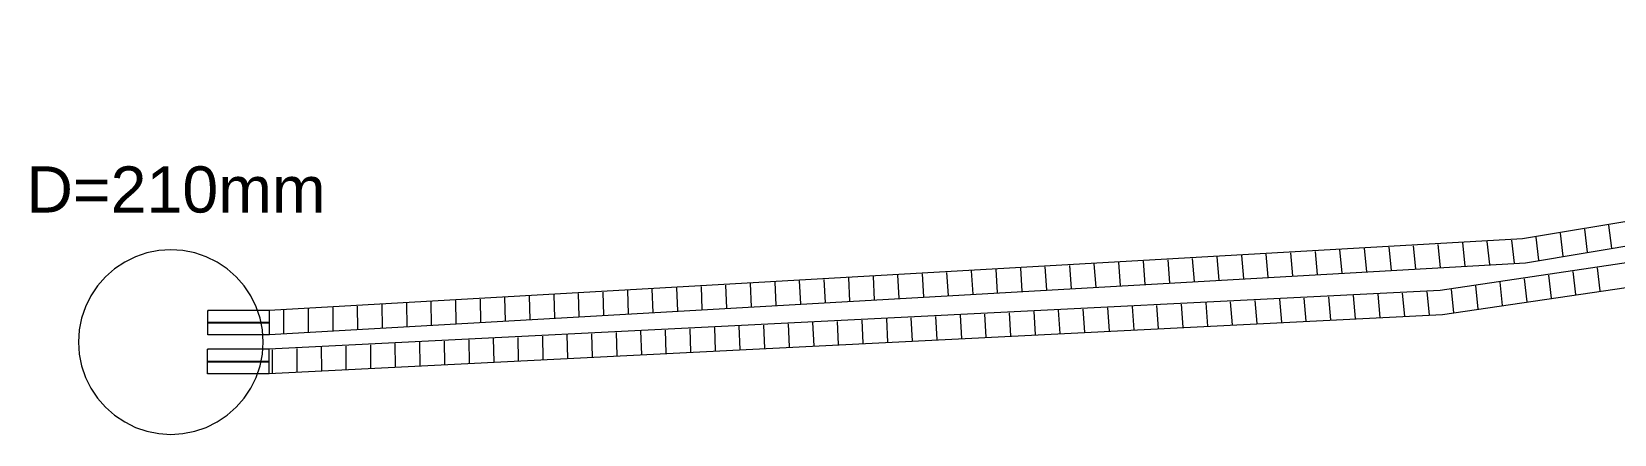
# Model space of a CAD drawing. Extents: x -882 to 613, y -179 to 366.
# Drawn here: x -353.9 to -302.5, y 64 to 77.1 of the extents above; entities that cross this region are included whole.
import ezdxf
from ezdxf.lldxf.tags import DXFTag

# ---------------------------------------------------------------- set-up
doc = ezdxf.new("R2010")
doc.units = 0
doc.layers.get('0').update_dxf_attribs({"lineweight": 13})
doc.layers.add('EL01_WAN_Röhre', color=7, linetype='Continuous', lineweight=13, true_color=0xff6666)
doc.styles.get("Standard").update_dxf_attribs({"font": 'arial.ttf'})
tags = doc.linetypes.add('fein_strichliert', pattern=[4, 1, -2, 1]).pattern_tags.tags
tags[8:9] = [DXFTag(74, 4), DXFTag(75, 0), DXFTag(340, '0'), DXFTag(46, 0.0), DXFTag(50, 0.0), DXFTag(44, 0.0), DXFTag(45, 0.0)]
tags[6:7] = [DXFTag(74, 4), DXFTag(75, 0), DXFTag(340, '0'), DXFTag(46, 0.0), DXFTag(50, 0.0), DXFTag(44, 0.0), DXFTag(45, 0.0)]
tags[4:5] = [DXFTag(74, 4), DXFTag(75, 0), DXFTag(340, '0'), DXFTag(46, 0.0), DXFTag(50, 0.0), DXFTag(44, 0.0), DXFTag(45, 0.0)]
tags = doc.linetypes.add('STRICHPUNKT2', pattern=[12.7, 6.35, -3.175, 0, -3.175]).pattern_tags.tags
tags[10:11] = [DXFTag(74, 4), DXFTag(75, 0), DXFTag(340, '0'), DXFTag(46, 0.0), DXFTag(50, 0.0), DXFTag(44, 0.0), DXFTag(45, 0.0)]
tags[8:9] = [DXFTag(74, 4), DXFTag(75, 0), DXFTag(340, '0'), DXFTag(46, 0.0), DXFTag(50, 0.0), DXFTag(44, 0.0), DXFTag(45, 0.0)]
tags[6:7] = [DXFTag(74, 4), DXFTag(75, 0), DXFTag(340, '0'), DXFTag(46, 0.0), DXFTag(50, 0.0), DXFTag(44, 0.0), DXFTag(45, 0.0)]
tags[4:5] = [DXFTag(74, 4), DXFTag(75, 0), DXFTag(340, '0'), DXFTag(46, 0.0), DXFTag(50, 0.0), DXFTag(44, 0.0), DXFTag(45, 0.0)]

# ---------------------------------------------------------------- blocks, each defined once
blk = doc.blocks.new('Abzweigdose rund UP-A0UJ2JF3XE', base_point=(-352.368, 64.007))
at = {"color": 0, "linetype": 'ByBlock', "lineweight": -2, "ltscale": 0.13}
for p, q in [((-349.76, 69.981), (-350.145, 69.905)), ((-349.368, 70.007), (-349.76, 69.981)), ((-348.977, 69.981), (-349.368, 70.007)), ((-348.592, 69.905), (-348.977, 69.981)), ((-350.868, 69.605), (-351.195, 69.387)), ((-350.517, 69.779), (-350.868, 69.605)), ((-350.145, 69.905), (-350.517, 69.779)), ((-348.22, 69.779), (-348.592, 69.905)), ((-347.868, 69.605), (-348.22, 69.779)), ((-347.542, 69.387), (-347.868, 69.605)), ((-351.49, 69.128), (-351.749, 68.833)), ((-351.195, 69.387), (-351.49, 69.128)), ((-347.247, 69.128), (-347.542, 69.387)), ((-346.988, 68.833), (-347.247, 69.128)), ((-351.967, 68.507), (-352.14, 68.155)), ((-351.749, 68.833), (-351.967, 68.507)), ((-346.77, 68.507), (-346.988, 68.833)), ((-346.597, 68.155), (-346.77, 68.507)), ((-352.14, 68.155), (-352.266, 67.783)), ((-346.471, 67.783), (-346.597, 68.155)), ((-352.343, 67.399), (-352.368, 67.007)), ((-352.266, 67.783), (-352.343, 67.399)), ((-346.394, 67.399), (-346.471, 67.783)), ((-346.368, 67.007), (-346.394, 67.399)), ((-352.368, 67.007), (-352.343, 66.615)), ((-346.394, 66.615), (-346.368, 67.007)), ((-352.343, 66.615), (-352.266, 66.231)), ((-346.471, 66.231), (-346.394, 66.615)), ((-352.266, 66.231), (-352.14, 65.859)), ((-352.14, 65.859), (-351.967, 65.507)), ((-346.77, 65.507), (-346.597, 65.859)), ((-346.597, 65.859), (-346.471, 66.231)), ((-351.967, 65.507), (-351.749, 65.181)), ((-346.988, 65.181), (-346.77, 65.507)), ((-351.749, 65.181), (-351.49, 64.886)), ((-351.49, 64.886), (-351.195, 64.627)), ((-347.542, 64.627), (-347.247, 64.886)), ((-347.247, 64.886), (-346.988, 65.181)), ((-351.195, 64.627), (-350.868, 64.409)), ((-350.868, 64.409), (-350.517, 64.235)), ((-348.22, 64.235), (-347.868, 64.409)), ((-347.868, 64.409), (-347.542, 64.627)), ((-350.517, 64.235), (-350.145, 64.109)), ((-350.145, 64.109), (-349.76, 64.033)), ((-349.76, 64.033), (-349.368, 64.007)), ((-349.368, 64.007), (-348.977, 64.033)), ((-348.977, 64.033), (-348.592, 64.109)), ((-348.592, 64.109), (-348.22, 64.235))]:
    blk.add_line(p, q, dxfattribs=at)
blk = doc.blocks.new('Bemerkung-A0UJ2JF5XE', base_point=(-354.062, 71.216))
at = {"color": 0, "lineweight": -2, "insert": (-354.062, 72.716), "char_height": 1.5, "attachment_point": 1}
blk.add_mtext('{\\fArial;D=210mm}', dxfattribs=at)
blk = doc.blocks.new('Wickelfalzrohr-A0UJ2JFLXE', base_point=(-348.187, 65.977))
at = {"color": 0, "linetype": 'ByBlock', "lineweight": -2, "ltscale": 0.13}
for p, q in [((-348.186, 66.577), (-348.187, 66.481)), ((-348.187, 66.481), (-348.187, 66.377)), ((-348.187, 66.377), (-348.187, 66.273)), ((-348.185, 66.66), (-348.186, 66.577)), ((-348.184, 66.723), (-348.185, 66.66)), ((-348.182, 66.763), (-348.184, 66.723)), ((-348.18, 66.777), (-348.182, 66.763)), ((-348.178, 66.763), (-348.18, 66.777)), ((-346.18, 66.777), (-348.18, 66.777)), ((-348.176, 66.723), (-348.178, 66.763)), ((-348.175, 66.66), (-348.176, 66.723)), ((-348.174, 66.577), (-348.175, 66.66)), ((-348.173, 66.481), (-348.174, 66.577)), ((-348.173, 66.377), (-348.173, 66.481)), ((-348.173, 66.273), (-348.173, 66.377)), ((-346.187, 66.481), (-346.188, 66.377)), ((-346.188, 66.377), (-346.187, 66.273)), ((-346.185, 66.66), (-346.187, 66.577)), ((-346.187, 66.577), (-346.187, 66.481)), ((-346.184, 66.723), (-346.185, 66.66)), ((-346.182, 66.763), (-346.184, 66.723)), ((-346.18, 66.777), (-346.182, 66.763)), ((-346.178, 66.763), (-346.18, 66.777)), ((-346.177, 66.723), (-346.178, 66.763)), ((-346.175, 66.66), (-346.177, 66.723)), ((-346.174, 66.577), (-346.175, 66.66)), ((-346.173, 66.481), (-346.174, 66.577)), ((-346.173, 66.377), (-346.173, 66.481)), ((-346.173, 66.273), (-346.173, 66.377)), ((-348.187, 66.273), (-348.186, 66.177)), ((-348.186, 66.177), (-348.185, 66.094)), ((-348.185, 66.094), (-348.184, 66.031)), ((-348.184, 66.031), (-348.182, 65.991)), ((-348.182, 65.991), (-348.18, 65.977)), ((-348.18, 65.977), (-348.178, 65.991)), ((-346.18, 65.977), (-348.18, 65.977)), ((-348.178, 65.991), (-348.176, 66.031)), ((-348.176, 66.031), (-348.175, 66.094)), ((-348.175, 66.094), (-348.174, 66.177)), ((-348.174, 66.177), (-348.173, 66.273)), ((-346.187, 66.273), (-346.187, 66.177)), ((-346.187, 66.177), (-346.185, 66.094)), ((-346.185, 66.094), (-346.184, 66.031)), ((-346.184, 66.031), (-346.182, 65.991)), ((-346.182, 65.991), (-346.18, 65.977)), ((-346.18, 65.977), (-346.178, 65.991)), ((-346.178, 65.991), (-346.177, 66.031)), ((-346.177, 66.031), (-346.175, 66.094)), ((-346.175, 66.094), (-346.174, 66.177)), ((-346.174, 66.177), (-346.173, 66.273))]:
    blk.add_line(p, q, dxfattribs=at)
at = {"color": 0, "linetype": 'STRICHPUNKT2', "lineweight": 25, "ltscale": 0.25}
blk.add_line((-348.18, 66.377), (-346.18, 66.377), dxfattribs=at)
blk = doc.blocks.new('Flexrohr-A0UJ2JGBXE', base_point=(-346.188, 65.977))
at = {"color": 0, "linetype": 'ByBlock', "lineweight": -2, "ltscale": 0.13}
for p, q in [((-270.446, 74.278), (-308.13, 68.683)), ((-270.291, 73.494), (-308.051, 67.887)), ((-306.186, 68.948), (-306.108, 68.2)), ((-305.395, 69.065), (-305.316, 68.317)), ((-304.605, 69.182), (-304.525, 68.435)), ((-303.815, 69.3), (-303.733, 68.552)), ((-303.025, 69.417), (-302.941, 68.67)), ((-308.13, 68.683), (-346.18, 66.777)), ((-313.35, 68.398), (-313.286, 67.648)), ((-312.552, 68.438), (-312.486, 67.689)), ((-311.753, 68.478), (-311.686, 67.729)), ((-310.955, 68.518), (-310.887, 67.769)), ((-310.157, 68.558), (-310.087, 67.809)), ((-309.359, 68.597), (-309.287, 67.849)), ((-308.561, 68.637), (-308.487, 67.889)), ((-307.766, 68.713), (-307.691, 67.965)), ((-306.976, 68.83), (-306.9, 68.082)), ((-308.051, 67.887), (-346.181, 65.977)), ((-322.929, 67.918), (-322.883, 67.167)), ((-322.13, 67.958), (-322.083, 67.208)), ((-321.332, 67.998), (-321.284, 67.248)), ((-320.534, 68.038), (-320.484, 67.288)), ((-319.736, 68.078), (-319.684, 67.328)), ((-318.937, 68.118), (-318.884, 67.368)), ((-318.139, 68.158), (-318.085, 67.408)), ((-317.341, 68.198), (-317.285, 67.448)), ((-316.543, 68.238), (-316.485, 67.488)), ((-315.745, 68.278), (-315.685, 67.528)), ((-314.946, 68.318), (-314.885, 67.568)), ((-314.148, 68.358), (-314.086, 67.608)), ((-333.305, 67.398), (-333.28, 66.647)), ((-332.507, 67.438), (-332.481, 66.687)), ((-331.709, 67.478), (-331.681, 66.727)), ((-330.911, 67.518), (-330.881, 66.767)), ((-330.113, 67.558), (-330.081, 66.807)), ((-329.314, 67.598), (-329.281, 66.847)), ((-328.516, 67.638), (-328.482, 66.887)), ((-327.718, 67.678), (-327.682, 66.927)), ((-326.92, 67.718), (-326.882, 66.967)), ((-326.121, 67.758), (-326.082, 67.007)), ((-325.323, 67.798), (-325.283, 67.047)), ((-324.525, 67.838), (-324.483, 67.087)), ((-323.727, 67.878), (-323.683, 67.127)), ((-343.682, 66.878), (-343.677, 66.126)), ((-342.884, 66.918), (-342.878, 66.166)), ((-342.086, 66.958), (-342.078, 66.206)), ((-341.288, 66.998), (-341.278, 66.246)), ((-340.489, 67.038), (-340.478, 66.286)), ((-339.691, 67.078), (-339.679, 66.326)), ((-338.893, 67.118), (-338.879, 66.366)), ((-338.095, 67.158), (-338.079, 66.406)), ((-337.297, 67.198), (-337.279, 66.446)), ((-336.498, 67.238), (-336.479, 66.487)), ((-335.7, 67.278), (-335.68, 66.527)), ((-334.902, 67.318), (-334.88, 66.567)), ((-334.104, 67.358), (-334.08, 66.607)), ((-346.187, 66.481), (-346.188, 66.377)), ((-346.188, 66.377), (-346.187, 66.273)), ((-346.185, 66.66), (-346.187, 66.577)), ((-346.187, 66.577), (-346.187, 66.481)), ((-346.184, 66.723), (-346.185, 66.66)), ((-346.182, 66.763), (-346.184, 66.723)), ((-346.18, 66.777), (-346.182, 66.763)), ((-346.178, 66.763), (-346.18, 66.777)), ((-346.177, 66.723), (-346.178, 66.763)), ((-346.175, 66.66), (-346.177, 66.723)), ((-346.174, 66.577), (-346.175, 66.66)), ((-346.173, 66.481), (-346.174, 66.577)), ((-346.173, 66.377), (-346.173, 66.481)), ((-346.173, 66.273), (-346.173, 66.377)), ((-346.077, 66.758), (-346.077, 66.006)), ((-345.279, 66.798), (-345.277, 66.046)), ((-344.481, 66.838), (-344.477, 66.086)), ((-346.187, 66.273), (-346.187, 66.177)), ((-346.187, 66.177), (-346.185, 66.094)), ((-346.185, 66.094), (-346.184, 66.031)), ((-346.184, 66.031), (-346.182, 65.991)), ((-346.182, 65.991), (-346.18, 65.977)), ((-346.18, 65.977), (-346.178, 65.991)), ((-346.178, 65.991), (-346.177, 66.031)), ((-346.177, 66.031), (-346.175, 66.094)), ((-346.175, 66.094), (-346.174, 66.177)), ((-346.174, 66.177), (-346.173, 66.273))]:
    blk.add_line(p, q, dxfattribs=at)
blk = doc.blocks.new('Wickelfalzrohr-A0UJ2JHBXE', base_point=(-348.176, 67.237))
at = {"color": 0, "linetype": 'ByBlock', "lineweight": -2, "ltscale": 0.13}
for p, q in [((-348.174, 67.92), (-348.175, 67.837)), ((-348.172, 67.983), (-348.174, 67.92)), ((-348.17, 68.023), (-348.172, 67.983)), ((-348.168, 68.037), (-348.17, 68.023)), ((-348.167, 68.023), (-348.168, 68.037)), ((-346.169, 68.037), (-348.168, 68.037)), ((-348.165, 67.983), (-348.167, 68.023)), ((-348.163, 67.92), (-348.165, 67.983)), ((-348.162, 67.837), (-348.163, 67.92)), ((-346.174, 67.92), (-346.175, 67.837)), ((-346.172, 67.983), (-346.174, 67.92)), ((-346.171, 68.023), (-346.172, 67.983)), ((-346.169, 68.037), (-346.171, 68.023)), ((-346.167, 68.023), (-346.169, 68.037)), ((-346.165, 67.983), (-346.167, 68.023)), ((-346.164, 67.92), (-346.165, 67.983)), ((-346.162, 67.837), (-346.164, 67.92)), ((-348.175, 67.837), (-348.176, 67.741)), ((-348.176, 67.741), (-348.176, 67.637)), ((-348.176, 67.637), (-348.176, 67.533)), ((-348.176, 67.533), (-348.175, 67.437)), ((-348.175, 67.437), (-348.174, 67.354)), ((-348.163, 67.354), (-348.162, 67.437)), ((-348.161, 67.741), (-348.162, 67.837)), ((-348.162, 67.437), (-348.161, 67.533)), ((-348.161, 67.637), (-348.161, 67.741)), ((-348.161, 67.533), (-348.161, 67.637)), ((-346.175, 67.837), (-346.176, 67.741)), ((-346.176, 67.741), (-346.176, 67.637)), ((-346.176, 67.637), (-346.176, 67.533)), ((-346.176, 67.533), (-346.175, 67.437)), ((-346.175, 67.437), (-346.174, 67.354)), ((-346.164, 67.354), (-346.162, 67.437)), ((-346.162, 67.741), (-346.162, 67.837)), ((-346.162, 67.637), (-346.162, 67.741)), ((-346.162, 67.533), (-346.162, 67.637)), ((-346.162, 67.437), (-346.162, 67.533)), ((-348.174, 67.354), (-348.172, 67.291)), ((-348.172, 67.291), (-348.17, 67.251)), ((-348.17, 67.251), (-348.168, 67.237)), ((-348.168, 67.237), (-348.167, 67.251)), ((-346.169, 67.237), (-348.168, 67.237)), ((-348.167, 67.251), (-348.165, 67.291)), ((-348.165, 67.291), (-348.163, 67.354)), ((-346.174, 67.354), (-346.172, 67.291)), ((-346.172, 67.291), (-346.171, 67.251)), ((-346.171, 67.251), (-346.169, 67.237)), ((-346.169, 67.237), (-346.167, 67.251)), ((-346.167, 67.251), (-346.165, 67.291)), ((-346.165, 67.291), (-346.164, 67.354))]:
    blk.add_line(p, q, dxfattribs=at)
at = {"color": 0, "linetype": 'STRICHPUNKT2', "lineweight": 25, "ltscale": 0.25}
blk.add_line((-348.168, 67.637), (-346.169, 67.637), dxfattribs=at)
blk = doc.blocks.new('Flexrohr-A0UJ2JHVXE', base_point=(-346.176, 67.237))
at = {"color": 0, "linetype": 'ByBlock', "lineweight": -2, "ltscale": 0.13}
for p, q in [((-265.253, 77.095), (-305.447, 70.363)), ((-265.081, 76.314), (-305.358, 69.569)), ((-304.229, 70.543), (-304.143, 69.796)), ((-303.441, 70.675), (-303.354, 69.928)), ((-302.654, 70.807), (-302.564, 70.061)), ((-305.447, 70.363), (-346.169, 68.037)), ((-312.193, 69.955), (-312.123, 69.206)), ((-311.395, 70), (-311.323, 69.252)), ((-310.597, 70.046), (-310.524, 69.297)), ((-309.799, 70.091), (-309.724, 69.343)), ((-309.001, 70.137), (-308.925, 69.389)), ((-308.203, 70.182), (-308.125, 69.434)), ((-307.405, 70.228), (-307.326, 69.48)), ((-306.607, 70.273), (-306.526, 69.526)), ((-305.81, 70.319), (-305.727, 69.572)), ((-305.017, 70.411), (-304.933, 69.664)), ((-305.358, 69.569), (-346.169, 67.237)), ((-320.969, 69.453), (-320.917, 68.703)), ((-320.171, 69.499), (-320.118, 68.749)), ((-319.374, 69.544), (-319.318, 68.795)), ((-318.576, 69.59), (-318.519, 68.84)), ((-317.778, 69.636), (-317.719, 68.886)), ((-316.98, 69.681), (-316.92, 68.932)), ((-316.182, 69.727), (-316.12, 68.977)), ((-315.384, 69.772), (-315.321, 69.023)), ((-314.586, 69.818), (-314.521, 69.069)), ((-313.788, 69.863), (-313.722, 69.114)), ((-312.991, 69.909), (-312.922, 69.16)), ((-329.746, 68.952), (-329.712, 68.201)), ((-328.948, 68.997), (-328.913, 68.246)), ((-328.15, 69.043), (-328.113, 68.292)), ((-327.352, 69.089), (-327.314, 68.338)), ((-326.554, 69.134), (-326.514, 68.383)), ((-325.757, 69.18), (-325.715, 68.429)), ((-324.959, 69.225), (-324.915, 68.475)), ((-324.161, 69.271), (-324.116, 68.52)), ((-323.363, 69.317), (-323.316, 68.566)), ((-322.565, 69.362), (-322.517, 68.612)), ((-321.767, 69.408), (-321.717, 68.657)), ((-339.32, 68.405), (-339.306, 67.653)), ((-338.523, 68.45), (-338.507, 67.698)), ((-337.725, 68.496), (-337.707, 67.744)), ((-336.927, 68.541), (-336.908, 67.79)), ((-336.129, 68.587), (-336.108, 67.835)), ((-335.331, 68.633), (-335.309, 67.881)), ((-334.533, 68.678), (-334.509, 67.927)), ((-333.735, 68.724), (-333.71, 67.972)), ((-332.937, 68.769), (-332.91, 68.018)), ((-332.14, 68.815), (-332.111, 68.064)), ((-331.342, 68.861), (-331.311, 68.109)), ((-330.544, 68.906), (-330.512, 68.155)), ((-346.174, 67.92), (-346.175, 67.837)), ((-346.172, 67.983), (-346.174, 67.92)), ((-346.171, 68.023), (-346.172, 67.983)), ((-346.169, 68.037), (-346.171, 68.023)), ((-346.167, 68.023), (-346.169, 68.037)), ((-346.165, 67.983), (-346.167, 68.023)), ((-346.164, 67.92), (-346.165, 67.983)), ((-346.162, 67.837), (-346.164, 67.92)), ((-345.703, 68.04), (-345.703, 67.288)), ((-344.906, 68.085), (-344.903, 67.333)), ((-344.108, 68.131), (-344.104, 67.379)), ((-343.31, 68.176), (-343.304, 67.424)), ((-342.512, 68.222), (-342.504, 67.47)), ((-341.714, 68.268), (-341.705, 67.516)), ((-340.916, 68.313), (-340.905, 67.561)), ((-340.118, 68.359), (-340.106, 67.607)), ((-346.175, 67.837), (-346.176, 67.741)), ((-346.176, 67.741), (-346.176, 67.637)), ((-346.176, 67.637), (-346.176, 67.533)), ((-346.176, 67.533), (-346.175, 67.437)), ((-346.175, 67.437), (-346.174, 67.354)), ((-346.164, 67.354), (-346.162, 67.437)), ((-346.162, 67.741), (-346.162, 67.837)), ((-346.162, 67.637), (-346.162, 67.741)), ((-346.162, 67.533), (-346.162, 67.637)), ((-346.162, 67.437), (-346.162, 67.533)), ((-346.174, 67.354), (-346.172, 67.291)), ((-346.172, 67.291), (-346.171, 67.251)), ((-346.171, 67.251), (-346.169, 67.237)), ((-346.169, 67.237), (-346.167, 67.251)), ((-346.167, 67.251), (-346.165, 67.291)), ((-346.165, 67.291), (-346.164, 67.354))]:
    blk.add_line(p, q, dxfattribs=at)

msp = doc.modelspace()

# ---------------------------------------------------------------- block references
at = {"layer": 'EL01_WAN_Röhre', "color": 24, "ltscale": 0.13, "true_color": 0x993300}
for name, p in [('Flexrohr-A0UJ2JHVXE', (-346.176, 67.237)), ('Flexrohr-A0UJ2JGBXE', (-346.188, 65.977)), ('Wickelfalzrohr-A0UJ2JHBXE', (-348.176, 67.237)), ('Wickelfalzrohr-A0UJ2JFLXE', (-348.187, 65.977))]:
    msp.add_blockref(name, p, dxfattribs=at)
at = {"layer": 'EL01_WAN_Röhre', "color": 24, "linetype": 'fein_strichliert', "ltscale": 0.13, "true_color": 0x993300}
for name, p in [('Bemerkung-A0UJ2JF5XE', (-354.062, 71.216)), ('Abzweigdose rund UP-A0UJ2JF3XE', (-352.368, 64.007))]:
    msp.add_blockref(name, p, dxfattribs=at)

doc.saveas('drawing.dxf')
